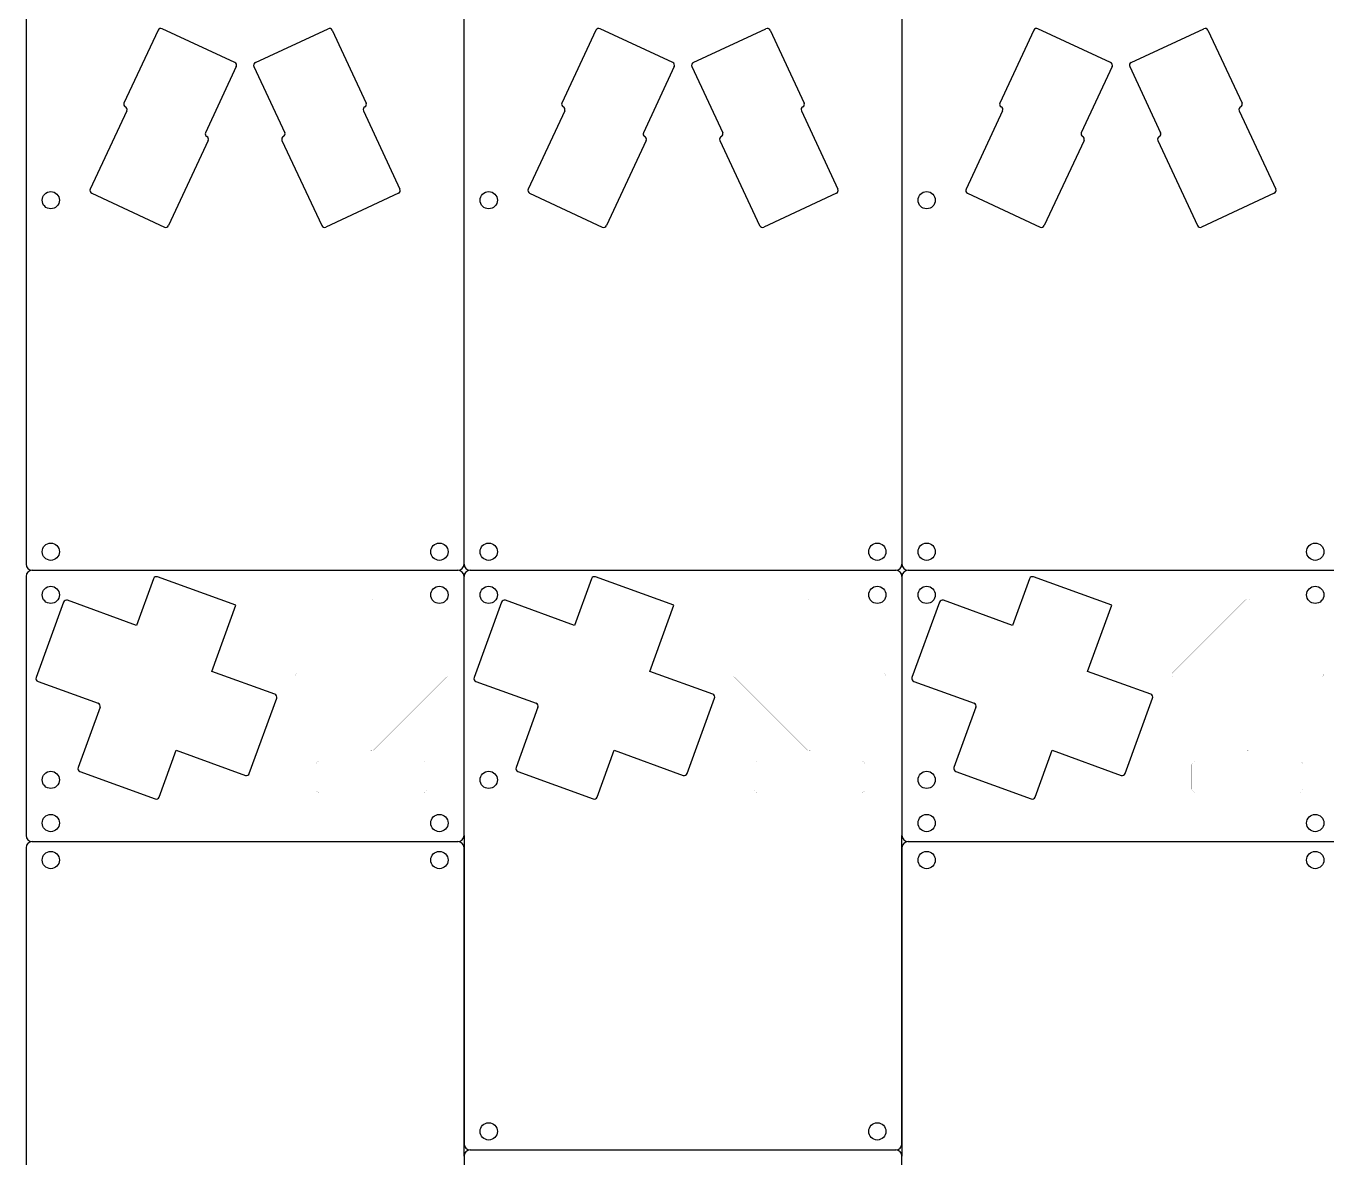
# Model space of a CAD drawing. Extents: x -1.3 to 16.9, y 0 to 26.7.
# Drawn here: x 0.1 to 8.43, y 6.38 to 13.61 of the extents above; entities that cross this region are included whole.
import ezdxf

# ---------------------------------------------------------------- set-up
doc = ezdxf.new("R2010")
doc.units = 0
doc.layers.add('20', color=1, linetype='CONTINUOUS')

msp = doc.modelspace()

# ---------------------------------------------------------------- linework, layer by layer
at = {"layer": '20'}
for p, q in [((0.1, 13.795276), (0.1, 10.173228)), ((2.895276, 10.173228), (2.895276, 13.795276)), ((5.690551, 13.795276), (5.690551, 10.173228)), ((1.431962, 13.374915), (0.968104, 13.591216)), ((1.563313, 13.374915), (2.027172, 13.591216)), ((4.227238, 13.374915), (3.76338, 13.591216)), ((4.358589, 13.374915), (4.822447, 13.591216)), ((7.022513, 13.374915), (6.558655, 13.591216)), ((7.153865, 13.374915), (7.617723, 13.591216)), ((0.941944, 13.581694), (0.724511, 13.115408)), ((2.053332, 13.581694), (2.270764, 13.115408)), ((3.73722, 13.581694), (3.519787, 13.115408)), ((4.848607, 13.581694), (5.06604, 13.115408)), ((6.532495, 13.581694), (6.315062, 13.115408)), ((7.643883, 13.581694), (7.861316, 13.115408)), ((1.441484, 13.348755), (1.244392, 12.92609)), ((1.553792, 13.348755), (1.750884, 12.92609)), ((4.236759, 13.348755), (4.039667, 12.92609)), ((4.349068, 13.348755), (4.546159, 12.92609)), ((7.032035, 13.348755), (6.834943, 12.92609)), ((7.144343, 13.348755), (7.341435, 12.92609)), ((0.742258, 13.066648), (0.509108, 12.566655)), ((2.253017, 13.066648), (2.486168, 12.566655)), ((3.537534, 13.066648), (3.304383, 12.566655)), ((5.048293, 13.066648), (5.281444, 12.566655)), ((6.33281, 13.066648), (6.099659, 12.566655)), ((7.843568, 13.066648), (8.076719, 12.566655)), ((1.262139, 12.87733), (1.008648, 12.333716)), ((1.733137, 12.87733), (1.986628, 12.333716)), ((4.057415, 12.87733), (3.803923, 12.333716)), ((4.528412, 12.87733), (4.781904, 12.333716)), ((6.85269, 12.87733), (6.599199, 12.333716)), ((7.323688, 12.87733), (7.577179, 12.333716)), ((0.518629, 12.540495), (0.982488, 12.324194)), ((2.476647, 12.540495), (2.012788, 12.324194)), ((3.313905, 12.540495), (3.777763, 12.324194)), ((5.271922, 12.540495), (4.808064, 12.324194)), ((6.10918, 12.540495), (6.573039, 12.324194)), ((8.067198, 12.540495), (7.603339, 12.324194)), ((0.1, 10.094488), (0.1, 8.637795)), ((0.13937, 10.133858), (2.855906, 10.133858)), ((1.438507, 9.909662), (0.939064, 10.091444)), ((2.895276, 8.637795), (2.895276, 10.094488)), ((2.934646, 10.133858), (5.651181, 10.133858)), ((4.233783, 9.909662), (3.73434, 10.091444)), ((5.690551, 10.094488), (5.690551, 8.637795)), ((5.729921, 10.133858), (8.446457, 10.133858)), ((7.029059, 9.909662), (6.529616, 10.091444)), ((0.913834, 10.079679), (0.805245, 9.781333)), ((3.709109, 10.079679), (3.600521, 9.781333)), ((6.504385, 10.079679), (6.395796, 9.781333)), ((0.339031, 9.930073), (0.163981, 9.449127)), ((0.805245, 9.781333), (0.364261, 9.941838)), ((3.134306, 9.930073), (2.959257, 9.449127)), ((3.600521, 9.781333), (3.159537, 9.941838)), ((5.929582, 9.930073), (5.754532, 9.449127)), ((6.395796, 9.781333), (5.954813, 9.941838)), ((1.285086, 9.48814), (1.438507, 9.909662)), ((4.080362, 9.48814), (4.233783, 9.909662)), ((6.875637, 9.48814), (7.029059, 9.909662)), ((0.175747, 9.423897), (0.559888, 9.284081)), ((1.687726, 9.341591), (1.285086, 9.48814)), ((2.971022, 9.423897), (3.355164, 9.284081)), ((4.483002, 9.341591), (4.080362, 9.48814)), ((5.766298, 9.423897), (6.15044, 9.284081)), ((7.278277, 9.341591), (6.875637, 9.48814)), ((0.571654, 9.25885), (0.431698, 8.874324)), ((1.524442, 8.835415), (1.699491, 9.316361)), ((3.366929, 9.25885), (3.226973, 8.874324)), ((4.319717, 8.835415), (4.494767, 9.316361)), ((6.162205, 9.25885), (6.022249, 8.874324)), ((7.114993, 8.835415), (7.290042, 9.316361)), ((0.949638, 8.685809), (1.058227, 8.984155)), ((1.058227, 8.984155), (1.499211, 8.82365)), ((3.744914, 8.685809), (3.853503, 8.984155)), ((3.853503, 8.984155), (4.294487, 8.82365)), ((6.54019, 8.685809), (6.648779, 8.984155)), ((6.648779, 8.984155), (7.089762, 8.82365)), ((0.443463, 8.849094), (0.924408, 8.674044)), ((3.238739, 8.849094), (3.719683, 8.674044)), ((6.034014, 8.849094), (6.514959, 8.674044)), ((0.1, 8.637795), (0.1, 8.440945)), ((2.895276, 8.440945), (2.895276, 8.637795)), ((5.690551, 8.637795), (5.690551, 8.440945)), ((2.895276, 8.440945), (2.895276, 6.472441)), ((5.690551, 6.472441), (5.690551, 8.440945)), ((0.1, 8.362205), (0.1, 4.740157)), ((0.13937, 8.401575), (2.855906, 8.401575)), ((2.895276, 6.393701), (2.895276, 8.362205)), ((5.690551, 8.362205), (5.690551, 6.393701)), ((5.729921, 8.401575), (8.446457, 8.401575)), ((2.934646, 6.433071), (5.651181, 6.433071)), ((2.895276, 6.393701), (2.895276, 6.19685)), ((5.690551, 6.19685), (5.690551, 6.393701))]:
    msp.add_line(p, q, dxfattribs=at)
at = {"layer": '20', "const_width": 0.000394}
for points in [[(1.826518, 9.478486), (2.290805, 9.942773)], [(2.318644, 9.942773), (2.782931, 9.478486)], [(4.621793, 9.478486), (5.086081, 9.942773)], [(5.113919, 9.942773), (5.578207, 9.478486)], [(7.417069, 9.478486), (7.881356, 9.942773)], [(7.909195, 9.942773), (8.373482, 9.478486)], [(2.290805, 8.98636), (1.826518, 9.450648)], [(2.782931, 9.450648), (2.318644, 8.98636)], [(5.086081, 8.98636), (4.621793, 9.450648)], [(5.578207, 9.450648), (5.113919, 8.98636)], [(7.881356, 8.98636), (7.417069, 9.450648)], [(8.373482, 9.450648), (7.909195, 8.98636)], [(1.950394, 8.73622), (1.950394, 8.893701)], [(1.970079, 8.913386), (2.63937, 8.913386)], [(2.659055, 8.73622), (2.659055, 8.893701)], [(4.745669, 8.73622), (4.745669, 8.893701)], [(4.765354, 8.913386), (5.434646, 8.913386)], [(5.454331, 8.73622), (5.454331, 8.893701)], [(7.540945, 8.73622), (7.540945, 8.893701)], [(7.56063, 8.913386), (8.229921, 8.913386)], [(8.249606, 8.73622), (8.249606, 8.893701)], [(2.63937, 8.716535), (1.970079, 8.716535)], [(5.434646, 8.716535), (4.765354, 8.716535)], [(8.229921, 8.716535), (7.56063, 8.716535)], [(0.1, 8.637795), (2.895276, 8.637795)], [(5.690551, 8.637795), (8.485827, 8.637795)]]:
    msp.add_lwpolyline(points, dxfattribs=at)
at = {"layer": '20'}
for points, const_width in [([(2.318644, 9.942773, 0.414214), (2.290805, 9.942773)], 0.000394), ([(2.290735, 9.942843, 1), (2.290875, 9.942704)], 0.000197), ([(2.290875, 9.942704, 1), (2.290735, 9.942843)], 0.000197), ([(2.318713, 9.942843, 1), (2.318574, 9.942704)], 0.000197), ([(2.318574, 9.942704, 1), (2.318713, 9.942843)], 0.000197), ([(5.113919, 9.942773, 0.414214), (5.086081, 9.942773)], 0.000394), ([(5.086011, 9.942843, 1), (5.08615, 9.942704)], 0.000197), ([(5.08615, 9.942704, 1), (5.086011, 9.942843)], 0.000197), ([(5.113989, 9.942843, 1), (5.11385, 9.942704)], 0.000197), ([(5.11385, 9.942704, 1), (5.113989, 9.942843)], 0.000197), ([(7.909195, 9.942773, 0.414214), (7.881356, 9.942773)], 0.000394), ([(7.881287, 9.942843, 1), (7.881426, 9.942704)], 0.000197), ([(7.881426, 9.942704, 1), (7.881287, 9.942843)], 0.000197), ([(7.909265, 9.942843, 1), (7.909125, 9.942704)], 0.000197), ([(7.909125, 9.942704, 1), (7.909265, 9.942843)], 0.000197), ([(1.826518, 9.478486, 0.414214), (1.826518, 9.450648)], 0.000394), ([(1.826448, 9.478556, 1), (1.826587, 9.478417)], 0.000197), ([(1.826587, 9.450717, 1), (1.826448, 9.450578)], 0.000197), ([(1.826448, 9.450578, 1), (1.826587, 9.450717)], 0.000197), ([(1.826587, 9.478417, 1), (1.826448, 9.478556)], 0.000197), ([(2.783001, 9.478556, 1), (2.782861, 9.478417)], 0.000197), ([(2.782931, 9.450648, 0.414214), (2.782931, 9.478486)], 0.000394), ([(2.782861, 9.450717, 1), (2.783001, 9.450578)], 0.000197), ([(2.782861, 9.478417, 1), (2.783001, 9.478556)], 0.000197), ([(2.783001, 9.450578, 1), (2.782861, 9.450717)], 0.000197), ([(4.621793, 9.478486, 0.414214), (4.621793, 9.450648)], 0.000394), ([(4.621724, 9.478556, 1), (4.621863, 9.478417)], 0.000197), ([(4.621863, 9.450717, 1), (4.621724, 9.450578)], 0.000197), ([(4.621863, 9.478417, 1), (4.621724, 9.478556)], 0.000197), ([(4.621724, 9.450578, 1), (4.621863, 9.450717)], 0.000197), ([(5.578207, 9.450648, 0.414214), (5.578207, 9.478486)], 0.000394), ([(5.578276, 9.478556, 1), (5.578137, 9.478417)], 0.000197), ([(5.578137, 9.450717, 1), (5.578276, 9.450578)], 0.000197), ([(5.578137, 9.478417, 1), (5.578276, 9.478556)], 0.000197), ([(5.578276, 9.450578, 1), (5.578137, 9.450717)], 0.000197), ([(7.417069, 9.478486, 0.414214), (7.417069, 9.450648)], 0.000394), ([(7.416999, 9.478556, 1), (7.417139, 9.478417)], 0.000197), ([(7.417139, 9.450717, 1), (7.416999, 9.450578)], 0.000197), ([(7.417139, 9.478417, 1), (7.416999, 9.478556)], 0.000197), ([(7.416999, 9.450578, 1), (7.417139, 9.450717)], 0.000197), ([(8.373482, 9.450648, 0.414214), (8.373482, 9.478486)], 0.000394), ([(8.373552, 9.478556, 1), (8.373413, 9.478417)], 0.000197), ([(8.373413, 9.450717, 1), (8.373552, 9.450578)], 0.000197), ([(8.373413, 9.478417, 1), (8.373552, 9.478556)], 0.000197), ([(8.373552, 9.450578, 1), (8.373413, 9.450717)], 0.000197), ([(2.290875, 8.98643, 1), (2.290735, 8.986291)], 0.000197), ([(2.290805, 8.98636, 0.414214), (2.318644, 8.98636)], 0.000394), ([(2.290735, 8.986291, 1), (2.290875, 8.98643)], 0.000197), ([(2.318574, 8.98643, 1), (2.318713, 8.986291)], 0.000197), ([(2.318713, 8.986291, 1), (2.318574, 8.98643)], 0.000197), ([(5.086081, 8.98636, 0.414214), (5.113919, 8.98636)], 0.000394), ([(5.08615, 8.98643, 1), (5.086011, 8.986291)], 0.000197), ([(5.086011, 8.986291, 1), (5.08615, 8.98643)], 0.000197), ([(5.11385, 8.98643, 1), (5.113989, 8.986291)], 0.000197), ([(5.113989, 8.986291, 1), (5.11385, 8.98643)], 0.000197), ([(7.881356, 8.98636, 0.414214), (7.909195, 8.98636)], 0.000394), ([(7.881426, 8.98643, 1), (7.881287, 8.986291)], 0.000197), ([(7.881287, 8.986291, 1), (7.881426, 8.98643)], 0.000197), ([(7.909125, 8.98643, 1), (7.909265, 8.986291)], 0.000197), ([(7.909265, 8.986291, 1), (7.909125, 8.98643)], 0.000197), ([(1.950492, 8.893701, 1), (1.950295, 8.893701)], 0.000197), ([(1.950295, 8.893701, 1), (1.950492, 8.893701)], 0.000197), ([(1.970079, 8.913386, 0.414214), (1.950394, 8.893701)], 0.000394), ([(1.970079, 8.913484, 1), (1.970079, 8.913287)], 0.000197), ([(1.970079, 8.913287, 1), (1.970079, 8.913484)], 0.000197), ([(2.659055, 8.893701, 0.414214), (2.63937, 8.913386)], 0.000394), ([(2.63937, 8.913484, 1), (2.63937, 8.913287)], 0.000197), ([(2.63937, 8.913287, 1), (2.63937, 8.913484)], 0.000197), ([(2.659154, 8.893701, 1), (2.658957, 8.893701)], 0.000197), ([(2.658957, 8.893701, 1), (2.659154, 8.893701)], 0.000197), ([(4.765354, 8.913386, 0.414214), (4.745669, 8.893701)], 0.000394), ([(4.745768, 8.893701, 1), (4.745571, 8.893701)], 0.000197), ([(4.745571, 8.893701, 1), (4.745768, 8.893701)], 0.000197), ([(4.765354, 8.913484, 1), (4.765354, 8.913287)], 0.000197), ([(4.765354, 8.913287, 1), (4.765354, 8.913484)], 0.000197), ([(5.454331, 8.893701, 0.414214), (5.434646, 8.913386)], 0.000394), ([(5.434646, 8.913484, 1), (5.434646, 8.913287)], 0.000197), ([(5.434646, 8.913287, 1), (5.434646, 8.913484)], 0.000197), ([(5.454429, 8.893701, 1), (5.454232, 8.893701)], 0.000197), ([(5.454232, 8.893701, 1), (5.454429, 8.893701)], 0.000197), ([(7.56063, 8.913386, 0.414214), (7.540945, 8.893701)], 0.000394), ([(7.541043, 8.893701, 1), (7.540846, 8.893701)], 0.000197), ([(7.540846, 8.893701, 1), (7.541043, 8.893701)], 0.000197), ([(7.56063, 8.913484, 1), (7.56063, 8.913287)], 0.000197), ([(7.56063, 8.913287, 1), (7.56063, 8.913484)], 0.000197), ([(8.249606, 8.893701, 0.414214), (8.229921, 8.913386)], 0.000394), ([(8.229921, 8.913484, 1), (8.229921, 8.913287)], 0.000197), ([(8.229921, 8.913287, 1), (8.229921, 8.913484)], 0.000197), ([(8.249705, 8.893701, 1), (8.249508, 8.893701)], 0.000197), ([(8.249508, 8.893701, 1), (8.249705, 8.893701)], 0.000197), ([(1.950492, 8.73622, 1), (1.950295, 8.73622)], 0.000197), ([(1.950295, 8.73622, 1), (1.950492, 8.73622)], 0.000197), ([(1.950394, 8.73622, 0.414214), (1.970079, 8.716535)], 0.000394), ([(1.970079, 8.716634, 1), (1.970079, 8.716437)], 0.000197), ([(1.970079, 8.716437, 1), (1.970079, 8.716634)], 0.000197), ([(2.63937, 8.716535, 0.414214), (2.659055, 8.73622)], 0.000394), ([(2.63937, 8.716634, 1), (2.63937, 8.716437)], 0.000197), ([(2.63937, 8.716437, 1), (2.63937, 8.716634)], 0.000197), ([(2.659154, 8.73622, 1), (2.658957, 8.73622)], 0.000197), ([(2.658957, 8.73622, 1), (2.659154, 8.73622)], 0.000197), ([(4.745669, 8.73622, 0.414214), (4.765354, 8.716535)], 0.000394), ([(4.745768, 8.73622, 1), (4.745571, 8.73622)], 0.000197), ([(4.745571, 8.73622, 1), (4.745768, 8.73622)], 0.000197), ([(4.765354, 8.716634, 1), (4.765354, 8.716437)], 0.000197), ([(4.765354, 8.716437, 1), (4.765354, 8.716634)], 0.000197), ([(5.434646, 8.716535, 0.414214), (5.454331, 8.73622)], 0.000394), ([(5.434646, 8.716634, 1), (5.434646, 8.716437)], 0.000197), ([(5.434646, 8.716437, 1), (5.434646, 8.716634)], 0.000197), ([(5.454429, 8.73622, 1), (5.454232, 8.73622)], 0.000197), ([(5.454232, 8.73622, 1), (5.454429, 8.73622)], 0.000197), ([(7.540945, 8.73622, 0.414214), (7.56063, 8.716535)], 0.000394), ([(7.541043, 8.73622, 1), (7.540846, 8.73622)], 0.000197), ([(7.540846, 8.73622, 1), (7.541043, 8.73622)], 0.000197), ([(7.56063, 8.716634, 1), (7.56063, 8.716437)], 0.000197), ([(7.56063, 8.716437, 1), (7.56063, 8.716634)], 0.000197), ([(8.229921, 8.716535, 0.414214), (8.249606, 8.73622)], 0.000394), ([(8.229921, 8.716634, 1), (8.229921, 8.716437)], 0.000197), ([(8.229921, 8.716437, 1), (8.229921, 8.716634)], 0.000197), ([(8.249705, 8.73622, 1), (8.249508, 8.73622)], 0.000197), ([(8.249508, 8.73622, 1), (8.249705, 8.73622)], 0.000197), ([(0.1, 8.637894, 1), (0.1, 8.637697)], 0.000197), ([(2.895276, 8.637697, 1), (2.895276, 8.637894)], 0.000197), ([(5.690551, 8.637894, 1), (5.690551, 8.637697)], 0.000197)]:
    msp.add_lwpolyline(points, format="xyb", dxfattribs=dict(at, const_width=const_width))
for centre in [(0.25748, 12.496063), (3.052756, 12.496063), (5.848031, 12.496063), (0.25748, 10.251969), (2.737795, 10.251969), (3.052756, 10.251969), (5.533071, 10.251969), (5.848031, 10.251969), (8.328346, 10.251969), (0.25748, 9.976378), (2.737795, 9.976378), (3.052756, 9.976378), (5.533071, 9.976378), (5.848031, 9.976378), (8.328346, 9.976378), (0.25748, 8.795276), (3.052756, 8.795276), (5.848031, 8.795276), (0.25748, 8.519685), (2.737795, 8.519685), (5.848031, 8.519685), (8.328346, 8.519685), (0.25748, 8.283465), (2.737795, 8.283465), (5.848031, 8.283465), (8.328346, 8.283465), (3.052756, 6.551181), (5.533071, 6.551181)]:
    msp.add_circle(centre, 0.055118, dxfattribs=at)
for centre, radius, start, end in [((0.959785, 13.573375), 0.019685, 64.999937, 154.999937), ((2.035491, 13.573375), 0.019685, 25.000063, 115.000063), ((3.75506, 13.573375), 0.019685, 64.999937, 154.999937), ((4.830766, 13.573375), 0.019685, 25.000063, 115.000063), ((6.550336, 13.573375), 0.019685, 64.999937, 154.999937), ((7.626042, 13.573375), 0.019685, 25.000063, 115.000063), ((1.423643, 13.357074), 0.019685, 334.999937, 64.999937), ((1.571633, 13.357074), 0.019685, 115.000063, 205.000063), ((4.218918, 13.357074), 0.019685, 334.999937, 64.999937), ((4.366908, 13.357074), 0.019685, 115.000063, 205.000063), ((7.014194, 13.357074), 0.019685, 334.999937, 64.999937), ((7.162184, 13.357074), 0.019685, 115.000063, 205.000063), ((0.739924, 13.108221), 0.017006, 154.999671, 244.999846), ((0.724418, 13.074967), 0.019685, 334.999937, 64.999937), ((2.270858, 13.074967), 0.019685, 115.000063, 205.000063), ((2.255351, 13.108221), 0.017006, 295.000154, 25.000329), ((3.5352, 13.108221), 0.017006, 154.999671, 244.999846), ((3.519693, 13.074967), 0.019685, 334.999937, 64.999937), ((5.066133, 13.074967), 0.019685, 115.000063, 205.000063), ((5.050627, 13.108221), 0.017006, 295.000154, 25.000329), ((6.330475, 13.108221), 0.017006, 154.999671, 244.999846), ((6.314969, 13.074967), 0.019685, 334.999937, 64.999937), ((7.861409, 13.074967), 0.019685, 115.000063, 205.000063), ((7.845903, 13.108221), 0.017006, 295.000154, 25.000329), ((1.259805, 12.918903), 0.017006, 154.999671, 244.999846), ((1.735471, 12.918903), 0.017006, 295.000154, 25.000329), ((4.05508, 12.918903), 0.017006, 154.999671, 244.999846), ((4.530746, 12.918903), 0.017006, 295.000154, 25.000329), ((6.850356, 12.918903), 0.017006, 154.999671, 244.999846), ((7.326022, 12.918903), 0.017006, 295.000154, 25.000329), ((1.244298, 12.885649), 0.019685, 334.999937, 64.999937), ((1.750977, 12.885649), 0.019685, 115.000063, 205.000063), ((4.039574, 12.885649), 0.019685, 334.999937, 64.999937), ((4.546253, 12.885649), 0.019685, 115.000063, 205.000063), ((6.83485, 12.885649), 0.019685, 334.999937, 64.999937), ((7.341528, 12.885649), 0.019685, 115.000063, 205.000063), ((0.526948, 12.558335), 0.019685, 154.999937, 244.999937), ((2.468327, 12.558335), 0.019685, 295.000063, 25.000063), ((3.322224, 12.558335), 0.019685, 154.999937, 244.999937), ((5.263603, 12.558335), 0.019685, 295.000063, 25.000063), ((6.1175, 12.558335), 0.019685, 154.999937, 244.999937), ((8.058878, 12.558335), 0.019685, 295.000063, 25.000063), ((0.990807, 12.342035), 0.019685, 245.000175, 334.999699), ((2.004469, 12.342035), 0.019685, 205.000301, 294.999825), ((3.786082, 12.342035), 0.019685, 245.000175, 334.999699), ((4.799744, 12.342035), 0.019685, 205.000301, 294.999825), ((6.581358, 12.342035), 0.019685, 245.000175, 334.999699), ((7.59502, 12.342035), 0.019685, 205.000301, 294.999825), ((0.13937, 10.173228), 0.03937, 180, 270), ((2.855906, 10.173228), 0.03937, 270, 0), ((2.934646, 10.173228), 0.03937, 180, 270), ((5.651181, 10.173228), 0.03937, 270, 0), ((5.729921, 10.173228), 0.03937, 180, 270), ((0.13937, 10.094488), 0.03937, 90, 180), ((0.932332, 10.072946), 0.019685, 69.999807, 159.999929), ((2.855906, 10.094488), 0.03937, 0, 90), ((2.934646, 10.094488), 0.03937, 90, 180), ((3.727607, 10.072946), 0.019685, 69.999807, 159.999929), ((5.651181, 10.094488), 0.03937, 0, 90), ((5.729921, 10.094488), 0.03937, 90, 180), ((6.522883, 10.072946), 0.019685, 69.999807, 159.999929), ((0.357529, 9.92334), 0.019685, 69.999807, 159.999929), ((3.152804, 9.92334), 0.019685, 69.999807, 159.999929), ((5.94808, 9.92334), 0.019685, 69.999807, 159.999929), ((0.182479, 9.442395), 0.019685, 160.000265, 250.000143), ((2.977755, 9.442395), 0.019685, 160.000265, 250.000143), ((5.77303, 9.442395), 0.019685, 160.000265, 250.000143), ((1.680993, 9.323093), 0.019685, 340.000265, 70.000143), ((4.476269, 9.323093), 0.019685, 340.000265, 70.000143), ((7.271545, 9.323093), 0.019685, 340.000265, 70.000143), ((0.553156, 9.265583), 0.019685, 340.000265, 70.000143), ((3.348431, 9.265583), 0.019685, 340.000265, 70.000143), ((6.143707, 9.265583), 0.019685, 340.000265, 70.000143), ((0.450196, 8.867592), 0.019685, 160.000265, 250.000143), ((1.505944, 8.842148), 0.019685, 249.999807, 339.999929), ((3.245471, 8.867592), 0.019685, 160.000265, 250.000143), ((4.301219, 8.842148), 0.019685, 249.999807, 339.999929), ((6.040747, 8.867592), 0.019685, 160.000265, 250.000143), ((7.096495, 8.842148), 0.019685, 249.999807, 339.999929), ((0.931141, 8.692542), 0.019685, 249.999807, 339.999929), ((3.726416, 8.692542), 0.019685, 249.999807, 339.999929), ((6.521692, 8.692542), 0.019685, 249.999807, 339.999929), ((0.13937, 8.440945), 0.03937, 180, 270), ((2.855906, 8.440945), 0.03937, 270, 0), ((5.729921, 8.440945), 0.03937, 180, 270), ((0.13937, 8.362205), 0.03937, 90, 180), ((2.855906, 8.362205), 0.03937, 0, 90), ((5.729921, 8.362205), 0.03937, 90, 180), ((2.934646, 6.472441), 0.03937, 180, 270), ((2.934646, 6.393701), 0.03937, 90, 180), ((5.651181, 6.472441), 0.03937, 270, 0), ((5.651181, 6.393701), 0.03937, 0, 90)]:
    msp.add_arc(centre, radius, start, end, dxfattribs=at)

doc.saveas('drawing.dxf')
